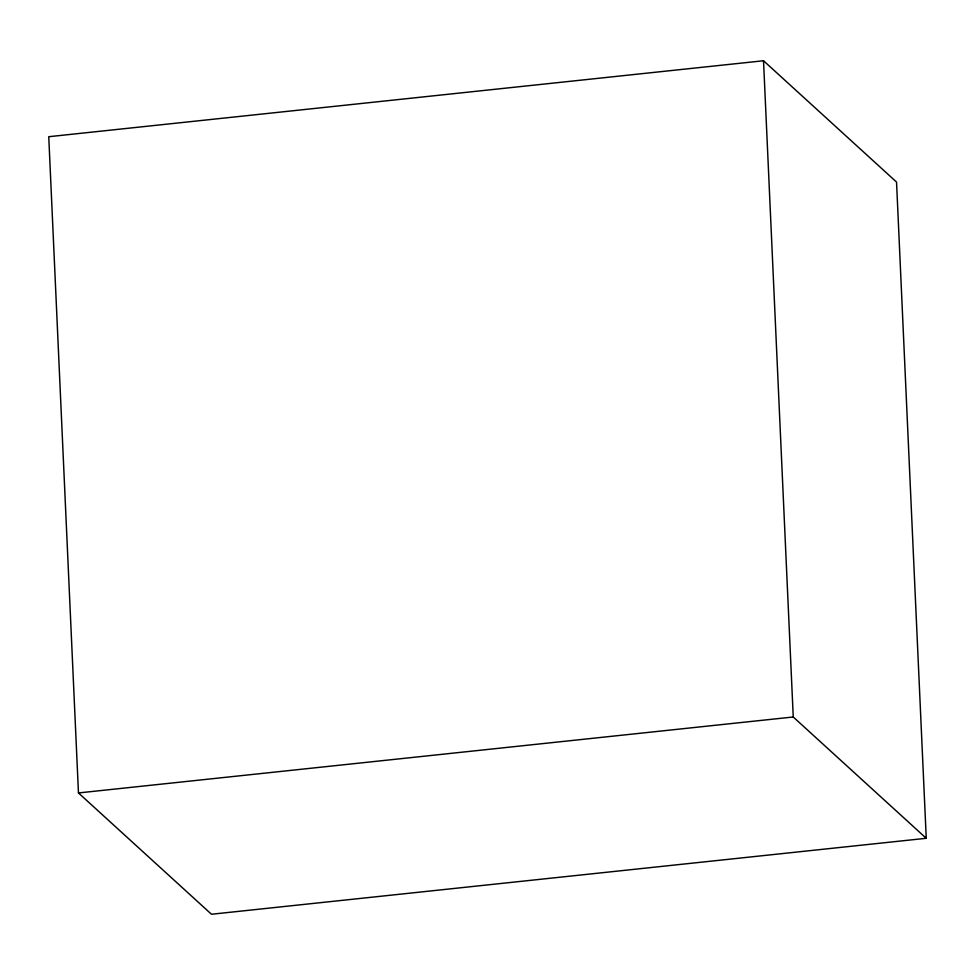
<?xml version="1.0" encoding="UTF-8"?>
<svg xmlns="http://www.w3.org/2000/svg" width="975" height="975" viewBox="0 0 975 975"><rect width="100%" height="100%" fill="white"/><g stroke="black" fill="none" stroke-linecap="round" stroke-linejoin="round"><path stroke-width="1.46" d="M763.523 60.755L48.75 136.707L78.463 792.943L211.478 914.245L926.25 838.293L896.537 182.057L763.523 60.755L793.248 716.991L926.25 838.293M78.463 792.943L793.248 716.991"/></g></svg>
